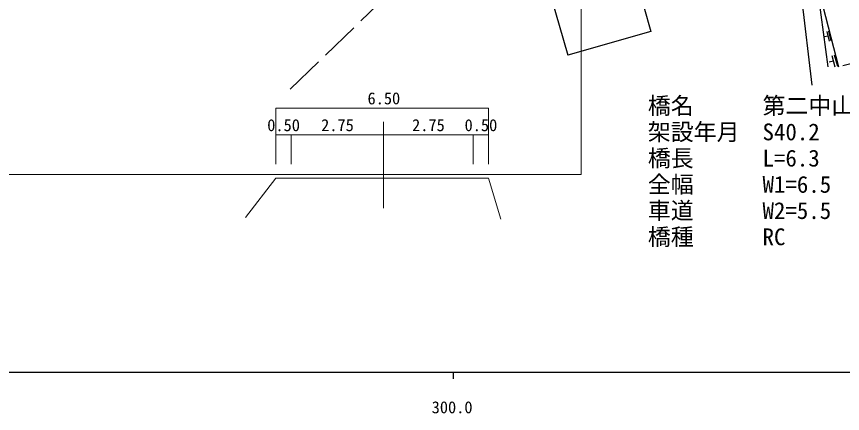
# Model space of a CAD drawing. Units: millimetres, scale not verified. Extents: x 40000 to 680000, y 20000 to 380000.
# Drawn here: x 301396 to 427394, y 198715 to 259265 of the extents above; entities that cross this region are included whole.
import ezdxf
from ezdxf.enums import TextEntityAlignment as Align

# ---------------------------------------------------------------- set-up
doc = ezdxf.new("R2010")
doc.units = ezdxf.units.MM
doc.header["$LTSCALE"] = 1000
doc.linetypes.add('DASHED', pattern=[7.5, 6, -1.5])
for name, color, linetype, lineweight in [('M-BGD', 7, 'Continuous', 25), ('M-STR-HTXT', 7, 'Continuous', 13), ('M-TTL-BAND', 7, 'Continuous', 25)]:
    doc.layers.add(name, color=color, linetype=linetype, lineweight=lineweight)
doc.styles.add('ＭＳ ゴシック', font='')
doc.styles.get('ＭＳ ゴシック').set_extended_font_data('MS Gothic')

msp = doc.modelspace()

# ---------------------------------------------------------------- linework, layer by layer
at = {"layer": 'M-BGD', "linetype": 'DASHED'}
for p, q in [((343150, 248165), (393434, 296803)), ((447829, 256796), (426817, 251560))]:
    msp.add_line(p, q, dxfattribs=at)
at = {"layer": 'M-BGD'}
for p, q in [((381884, 266034), (385487, 253386)), ((426817, 251560), (423277, 265490)), ((423277, 265490), (425142, 251572)), ((422745, 248784), (421178, 262161)), ((397081, 260762), (398154, 256995)), ((398154, 256995), (385487, 253386)), ((425184, 256247), (424722, 256177)), ((425008, 256978), (425360, 255517)), ((425285, 257020), (425637, 255559)), ((425748, 253319), (426252, 251606)), ((426134, 253403), (426638, 251690)), ((426000, 252462), (425356, 252323))]:
    msp.add_line(p, q, dxfattribs=at)
at = {"layer": 'M-STR-HTXT'}
for p, q in [((387519, 297780), (387519, 235177)), ((340961, 236745), (340961, 245284)), ((340961, 245284), (373412, 245284)), ((373412, 236745), (373412, 245284)), ((357400, 243221), (357400, 230051)), ((340961, 241228), (373412, 241228)), ((343310, 241228), (343310, 236745)), ((371063, 236745), (371063, 241228)), ((387519, 235177), (183469, 235177)), ((340961, 234610), (336336, 228632)), ((340961, 234610), (373412, 234610)), ((373412, 234610), (375261, 228348))]:
    msp.add_line(p, q, dxfattribs=at)
at = {"layer": 'M-TTL-BAND'}
for p, q in [((40000, 205000), (579000, 205000)), ((368000, 205000), (368000, 204000))]:
    msp.add_line(p, q, dxfattribs=at)

# ---------------------------------------------------------------- texts
at = {"layer": 'M-STR-HTXT', "style": 'ＭＳ ゴシック'}
msp.add_text('6.50', height=1833, rotation=0.124, dxfattribs=at).set_placement((357435, 245320), align=Align.BOTTOM_CENTER)
for s, p in [('橋名\u3000\u3000\u3000第二中山橋', (397696, 246947)), ('架設年月\u3000S40.2\u3000', (397696, 242947)), ('橋長\u3000\u3000\u3000L=6.3', (397696, 238947)), ('全幅\u3000\u3000\u3000W1=6.5', (397696, 234947)), ('車道\u3000\u3000\u3000W2=5.5', (397696, 230947)), ('橋種\u3000\u3000\u3000RC', (397696, 226947))]:
    msp.add_text(s, height=2566, dxfattribs=at).set_placement(p, align=Align.TOP_LEFT)
for s, p in [('0.50', (342135, 241228)), ('2.75', (350355, 241228)), ('2.75', (364231, 241228)), ('0.50', (372238, 241228))]:
    msp.add_text(s, height=1833, dxfattribs=at).set_placement(p, align=Align.BOTTOM_CENTER)
at = {"layer": 'M-TTL-BAND', "style": 'ＭＳ ゴシック'}
msp.add_text('300.0', height=1833, dxfattribs=at).set_placement((367844, 198195), align=Align.BOTTOM_CENTER)

doc.saveas('drawing.dxf')
